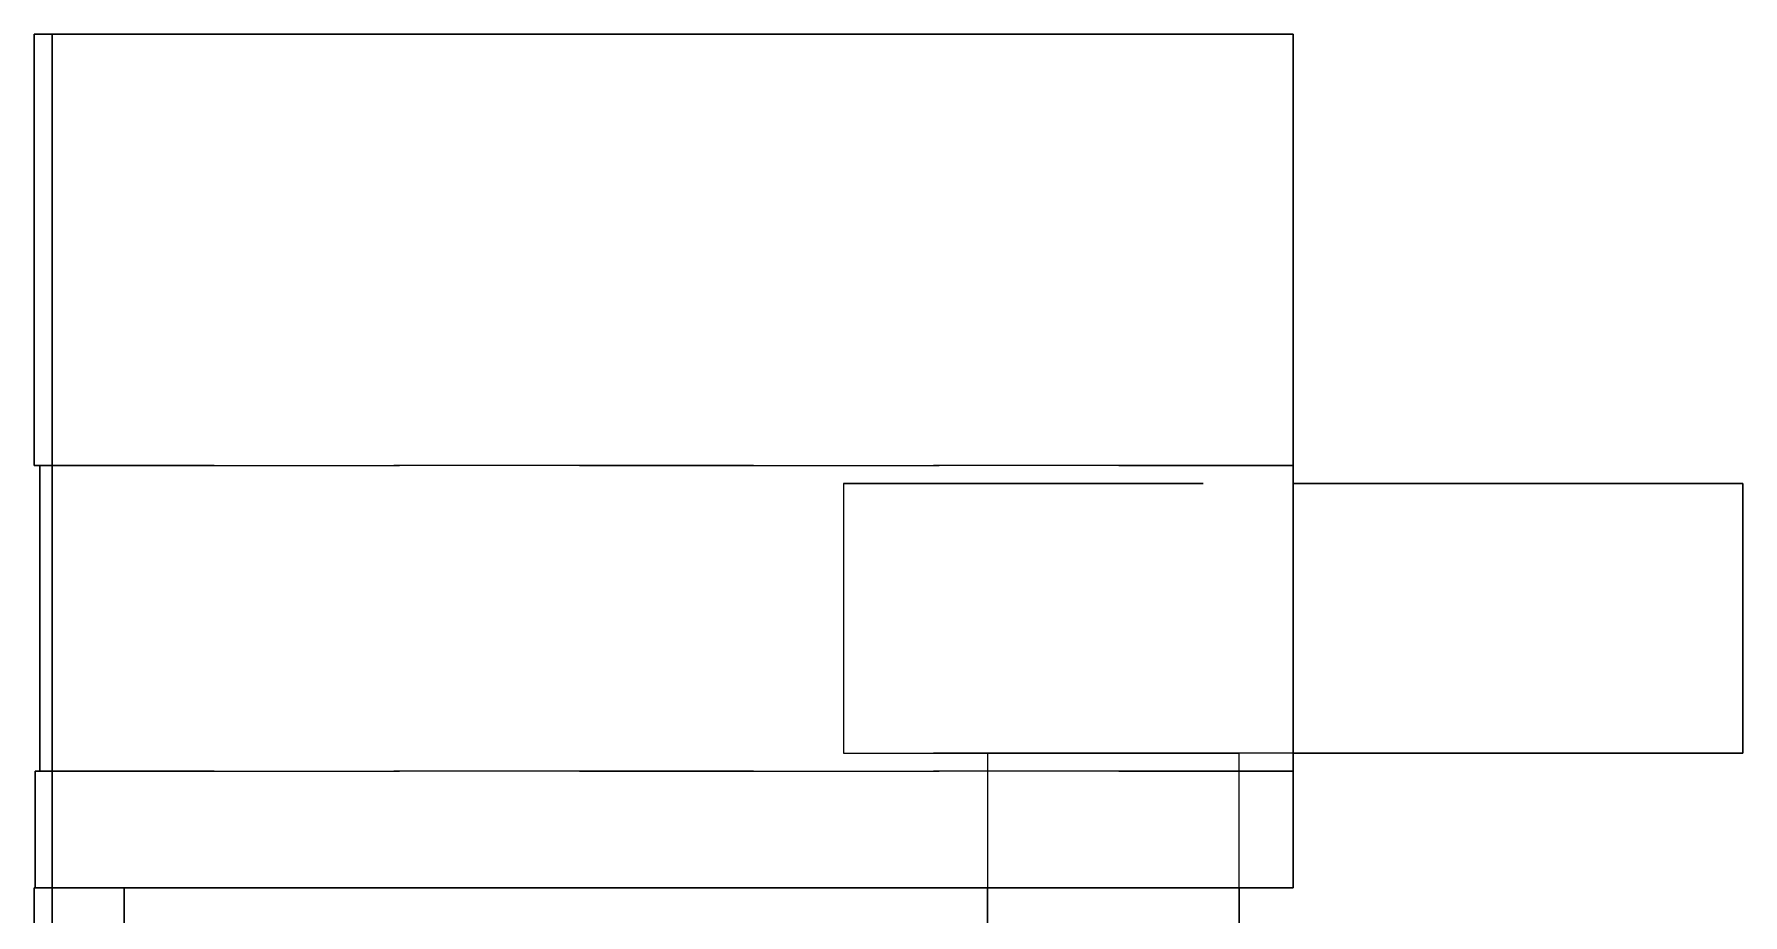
# Model space of a CAD drawing. Header units: millimetres. Extents: x 7 to 631, y -50 to 413.
# Drawn here: x 80 to 89.5, y 219.1 to 224 of the extents above; entities that cross this region are included whole.
import ezdxf

# ---------------------------------------------------------------- set-up
doc = ezdxf.new("R2010")
doc.units = ezdxf.units.MM
doc.linetypes.add('DASHED_STD', pattern=[3, 2, -1])
doc.layers.add('HIDDEN', color=7, linetype='DASHED_STD', lineweight=13)
doc.layers.add('VISIBLE', color=7, linetype='Continuous', lineweight=30)

msp = doc.modelspace()

# ---------------------------------------------------------------- linework, layer by layer
at = {"layer": 'HIDDEN'}
for points in [[(80.10052, 224), (80.086675, 224), (80.073855, 224), (80.06206, 224), (80.05129, 224), (80.041545, 224), (80.03283, 224), (80.025135, 224), (80.018465, 224), (80.012825, 224), (80.008205, 224), (80.004615, 224), (80.00205, 224), (80.000515, 224), (80, 224)], [(87, 224), (80.10052, 224)], [(80.10052, 216), (80.10052, 224)], [(87, 224), (87, 219.25)], [(80, 221.6), (80.00016, 221.6), (80.000645, 221.6), (80.001445, 221.6), (80.00257, 221.6), (80.00402, 221.6), (80.005785, 221.6), (80.007875, 221.6), (80.01029, 221.6), (80.01302, 221.6), (80.016075, 221.6), (80.01945, 221.6), (80.02315, 221.6), (80.027165, 221.6), (80.031505, 221.6)], [(80.031505, 221.6), (87, 221.6)], [(87, 221.6), (80.031505, 221.6)], [(80.031505, 221.6), (80.031505, 219.9)], [(87, 219.9), (87, 221.6)], [(87, 221.6), (87, 219.9)], [(84.5, 221.5), (87, 221.5)], [(89.5, 221.5), (84.5, 221.5)], [(84.5, 221.5), (84.5, 220)], [(84.5, 221.5), (84.5, 220)], [(89.5, 221.5), (89.5, 220)], [(84.5, 220), (89.5, 220)], [(87, 220), (84.5, 220)], [(85.3, 220), (85.31755, 220), (85.36932, 220), (85.45272, 220), (85.563555, 220), (85.69628, 220), (85.844235, 220), (86, 220), (86.155765, 220), (86.30372, 220), (86.436445, 220), (86.54728, 220), (86.63068, 220), (86.68245, 220), (86.7, 220)], [(86.7, 220), (86.68245, 220), (86.63068, 220), (86.54728, 220), (86.436445, 220), (86.30372, 220), (86.155765, 220), (86, 220), (85.844235, 220), (85.69628, 220), (85.563555, 220), (85.45272, 220), (85.36932, 220), (85.31755, 220), (85.3, 220)], [(85.3, 220), (85.3, 219.25)], [(86.7, 219.25), (86.7, 220)], [(80.031505, 219.9), (80.028885, 219.9), (80.026375, 219.9), (80.02398, 219.9), (80.0217, 219.9), (80.019535, 219.9), (80.01748, 219.9), (80.015545, 219.9), (80.01372, 219.9), (80.012005, 219.9), (80.01041, 219.9), (80.008925, 219.9), (80.00756, 219.9), (80.0063, 219.9), (80.00516, 219.9)], [(80.00516, 219.9), (80.00516, 219.25)], [(87, 219.9), (80.00516, 219.9)], [(87, 219.9), (80.031505, 219.9)], [(80.031505, 219.9), (87, 219.9)], [(80.031505, 219.9), (87, 219.9)], [(87, 219.9), (87, 219.25)], [(87, 219.25), (87, 219.9)], [(80.00516, 219.25), (80.00445, 219.25), (80.00379, 219.25), (80.003185, 219.25), (80.002635, 219.25), (80.002135, 219.25), (80.001685, 219.25), (80.00129, 219.25), (80.00095, 219.25), (80.00066, 219.25), (80.00042, 219.25), (80.000235, 219.25), (80.000105, 219.25), (80.000025, 219.25), (80, 219.25)], [(80.5, 219.25), (80.00516, 219.25)], [(80.00516, 219.25), (80.5, 219.25)], [(87, 219.25), (80.5, 219.25)], [(80.5, 219.25), (87, 219.25)], [(80.5, 219.25), (87, 219.25)], [(80.5, 219.25), (80.5, 216)]]:
    msp.add_lwpolyline(points, dxfattribs=at)
at = {"layer": 'VISIBLE'}
for points in [[(80, 224), (80.000515, 224), (80.00205, 224), (80.004615, 224), (80.008205, 224), (80.012825, 224), (80.018465, 224), (80.025135, 224), (80.03283, 224), (80.041545, 224), (80.05129, 224), (80.06206, 224), (80.073855, 224), (80.086675, 224), (80.10052, 224)], [(80, 224), (80, 221.6)], [(80.10052, 224), (80.10052, 216)], [(80.10052, 224), (87, 224)], [(87, 224), (87, 219.25)], [(80.031505, 221.6), (80.027165, 221.6), (80.02315, 221.6), (80.01945, 221.6), (80.016075, 221.6), (80.01302, 221.6), (80.01029, 221.6), (80.007875, 221.6), (80.005785, 221.6), (80.00402, 221.6), (80.00257, 221.6), (80.001445, 221.6), (80.000645, 221.6), (80.00016, 221.6), (80, 221.6)], [(80.031505, 219.9), (80.031505, 221.6)], [(87, 221.5), (89.5, 221.5)], [(89.5, 221.5), (89.5, 220)], [(89.5, 220), (87, 220)], [(80.00516, 219.9), (80.031505, 219.9)], [(80.00516, 219.25), (80.00516, 219.9)], [(80.00516, 219.9), (80.0063, 219.9), (80.00756, 219.9), (80.008925, 219.9), (80.01041, 219.9), (80.012005, 219.9), (80.01372, 219.9), (80.015545, 219.9), (80.01748, 219.9), (80.019535, 219.9), (80.0217, 219.9), (80.02398, 219.9), (80.026375, 219.9), (80.028885, 219.9), (80.031505, 219.9)], [(80, 219.25), (80.000025, 219.25), (80.000105, 219.25), (80.000235, 219.25), (80.00042, 219.25), (80.00066, 219.25), (80.00095, 219.25), (80.00129, 219.25), (80.001685, 219.25), (80.002135, 219.25), (80.002635, 219.25), (80.003185, 219.25), (80.00379, 219.25), (80.00445, 219.25), (80.00516, 219.25)], [(80, 219.25), (80, 214)], [(80.5, 219.25), (80.5, 216)], [(87, 219.25), (80.5, 219.25)], [(85.3, 219.25), (85.3, 219)], [(86.7, 219), (86.7, 219.25)]]:
    msp.add_lwpolyline(points, dxfattribs=at)

doc.saveas('drawing.dxf')
